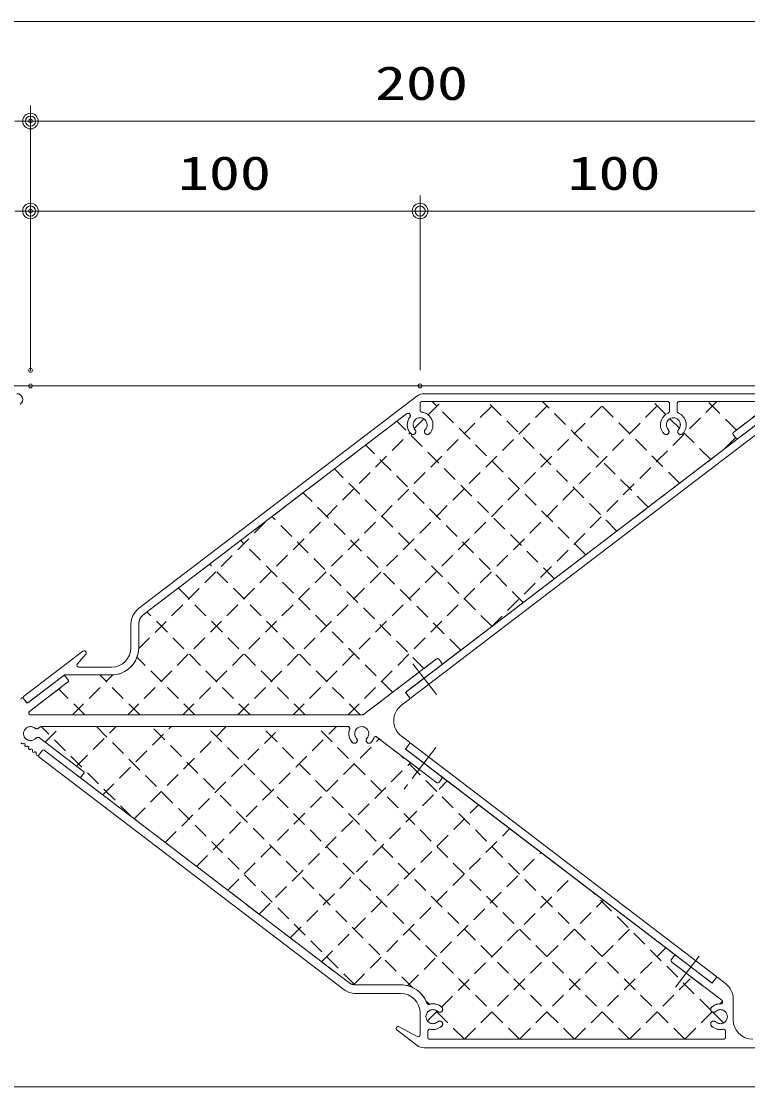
# Model space of a CAD drawing. Units: millimetres, scale not verified. Extents: x -791 to 791, y -562 to 562.
# Drawn here: x 435.7 to 622.1, y 286.2 to 562 of the extents above; entities that cross this region are included whole.
import ezdxf
from ezdxf.enums import TextEntityAlignment as Align

# ---------------------------------------------------------------- set-up
doc = ezdxf.new("R2010")
doc.units = ezdxf.units.MM
doc.header["$LTSCALE"] = 2
doc.header["$PDMODE"] = 32
doc.header["$PDSIZE"] = 1
doc.linetypes.add('CHAIN1', pattern=[8, 5, -1, 1, -1])
doc.linetypes.add('DASHED2', pattern=[3, 2, -1])
for name, color, linetype, lineweight in [('0-2_USERZ', 5, 'Continuous', 9), ('0-3_F-1', 7, 'Continuous', 9), ('0-7_0', 7, 'Continuous', 9), ('0-8_DEFPOINTS', 1, 'Continuous', 9), ('0-F__0-A_', 2, 'CHAIN1', 9), ('1-0_SHAPE', 7, 'Continuous', 9)]:
    doc.layers.add(name, color=color, linetype=linetype, lineweight=lineweight)
doc.styles.add('ＭＳ ゴシック', font='')
doc.styles.get('ＭＳ ゴシック').set_extended_font_data('MS Gothic')

# ---------------------------------------------------------------- blocks, each defined once
blk = doc.blocks.new('図枠')
at = {"layer": '0-3_F-1'}
blk.add_lwpolyline([(1581.2, 0), (0, 0), (0, 1124), (1581.2, 1124)], close=True, dxfattribs=at)
blk = doc.blocks.new('DOT1')
at = {"layer": '0-7_0'}
blk.add_line((0, 0), (-2, 0), dxfattribs=at)
for radius in [1, 0.65]:
    blk.add_circle((0, 0), radius, dxfattribs=at)
blk = doc.blocks.new('A$C50765BD5')
at = {"layer": '1-0_SHAPE'}
for p, q in [((217.084, 166.762), (74.165, 57.624)), ((412.782, 167.994), (220.725, 167.994)), ((218.696, 159.528), (218.696, 162.994)), ((219.696, 163.994), (345.696, 163.994)), ((346.696, 162.994), (346.696, 158.977)), ((350.696, 158.977), (350.696, 162.994)), ((351.696, 163.994), (394.362, 163.994)), ((395.576, 160.404), (379.666, 148.255)), ((76.592, 54.445), (211.75, 157.656)), ((382.094, 145.075), (399.896, 158.67)), ((379.478, 146.853), (380.692, 145.263)), ((70.234, 49.676), (70.234, 37.525)), ((74.234, 37.525), (74.234, 49.676)), ((45.512, 35.744), (15.077, 12.502)), ((42.757, 29.176), (47.022, 34.146)), ((189.613, 3.123), (227.071, 31.727)), ((229.498, 28.548), (211.695, 14.953)), ((228.472, 31.539), (229.686, 29.95)), ((17.505, 9.323), (35.307, 22.918)), ((17.822, 9.566), (35.941, 23.402)), ((36.305, 23.525), (60.234, 23.525)), ((36.709, 22.73), (37.923, 21.141)), ((60.234, 27.525), (43.516, 27.525)), ((37.735, 19.739), (18.165, 4.795)), ((14.964, 11.661), (16.421, 9.754)), ((14.964, 11.661), (16.664, 9.436)), ((213.169, 11.046), (209.112, 7.948)), ((211.583, 14.112), (213.282, 11.887)), ((18.772, 3), (189.249, 3)), ((23.68, -3.176), (22.72, -3.837)), ((181.563, -3), (24.247, -3)), ((23.371, -8.858), (45.958, -26.107)), ((227.071, -31.727), (196.47, -8.359)), ((209.112, -7.948), (213.169, -11.046)), ((14.987, -11.685), (14.82, -11.796)), ((15.826, -12.564), (15.889, -12.374)), ((16.894, -13.142), (16.728, -13.253)), ((17.733, -14.021), (17.796, -13.831)), ((18.802, -14.599), (18.635, -14.71)), ((19.64, -15.477), (19.704, -15.288)), ((20.709, -16.055), (20.543, -16.166)), ((22.912, -17.731), (24.854, -15.187)), ((24.854, -15.187), (22.912, -17.731)), ((25.695, -15.075), (182.128, -134.533)), ((43.816, -28.912), (25.695, -15.075)), ((213.282, -11.887), (211.583, -14.112)), ((211.695, -14.953), (229.498, -28.548)), ((21.548, -16.934), (21.611, -16.744)), ((22.071, -17.843), (21.753, -17.6)), ((179.458, -138.03), (23.025, -18.572)), ((46.071, -26.948), (44.657, -28.799)), ((229.686, -29.95), (228.472, -31.539)), ((347.696, -122.583), (348.91, -120.993)), ((350.311, -120.805), (368.114, -134.4)), ((373.58, -143.607), (347.884, -123.984)), ((368.955, -134.287), (370.654, -132.062)), ((371.495, -131.949), (375.488, -134.998)), ((185.527, -135.682), (208.705, -135.682)), ((208.705, -140.082), (185.527, -140.082)), ((379.419, -142.946), (379.419, -153.6)), ((218.705, -161.283), (218.705, -150.082)), ((217.092, -166.769), (206.844, -158.943)), ((208.013, -157.142), (217.226, -162.162)), ((222.705, -159.43), (222.705, -162.6)), ((375.419, -162.6), (375.419, -159.43)), ((223.705, -163.6), (374.419, -163.6)), ((412.79, -168), (220.734, -168))]:
    blk.add_line(p, q, dxfattribs=at)
for centre, radius, start, end in [((220.725, 161.994), 6, 90, 127.36667), ((219.696, 162.994), 1, 90, 180), ((345.696, 162.994), 1, 0, 90), ((351.696, 162.994), 1, 90, 180), ((212.478, 156.702), 1.2, 322.86756, 127.36667), ((218.696, 151.994), 6.6, 142.86756, 222.89536), ((218.696, 151.994), 3.6, 317.10464, 222.89536), ((219.696, 159.528), 1, 180, 262.43916), ((218.696, 151.994), 6.6, 317.10464, 82.43916), ((348.696, 151.994), 6.6, 113.24956, 222.89536), ((348.696, 151.994), 3.6, 317.10464, 222.89536), ((345.696, 158.977), 1, 293.24956, 0), ((351.696, 158.977), 1, 180, 246.75044), ((348.696, 151.994), 6.6, 317.10464, 66.75044), ((214.96, 148.522), 1.5, 222.89536, 42.89536), ((222.433, 148.522), 1.5, 137.10464, 317.10464), ((344.96, 148.522), 1.5, 222.89536, 42.89536), ((352.433, 148.522), 1.5, 137.10464, 317.10464), ((380.273, 147.46), 1, 127.36667, 217.36667), ((381.487, 145.87), 1, 217.36667, 307.36667), ((80.234, 49.676), 10, 127.36667, 180), ((80.234, 49.676), 6, 127.36667, 180), ((46.183, 34.866), 1.105, 319.36665, 127.36667), ((60.234, 37.525), 10, 270, 0), ((60.234, 37.525), 14, 270, 0), ((43.516, 28.525), 1, 139.36665, 270), ((227.678, 30.932), 1, 37.36667, 127.36667), ((228.891, 29.343), 1, 307.36667, 37.36667), ((35.914, 22.123), 1, 37.36667, 127.36667), ((36.305, 22.925), 0.6, 90, 127.36667), ((37.128, 20.534), 1, 307.36667, 37.36667), ((14.487, 11.297), 0.6, 37.36667, 198.44202), ((15.441, 12.026), 0.6, 127.36667, 217.36667), ((212.06, 14.476), 0.6, 127.36667, 217.36667), ((212.805, 11.523), 0.6, 307.36667, 37.36667), ((17.216, 10.361), 1, 217.36667, 307.36667), ((17.14, 9.8), 0.6, 217.36667, 307.36667), ((215.181, 0), 10, 127.36667, 232.63333), ((18.772, 4), 1, 127.36667, 270), ((189.249, 3.6), 0.6, 270, 307.36667), ((18.705, -6.6), 3.6, 51.63808, 317.42881), ((21.87, -2.601), 1.5, 231.63808, 304.53345), ((24.247, -4), 1, 90, 124.53345), ((181.563, -4), 1, 339.99481, 90), ((188.705, -6.6), 6.6, 159.99481, 222.89536), ((188.705, -6.6), 3.6, 317.10464, 222.89536), ((22.46, -10.05), 1.5, 52.63333, 137.42881), ((184.968, -10.071), 1.5, 222.89536, 42.89536), ((192.441, -10.071), 1.5, 137.10464, 317.10464), ((188.705, -6.6), 6.6, 317.10464, 340.36461), ((195.863, -9.154), 1, 52.63333, 160.36461), ((14.487, -11.297), 0.6, 161.55798, 303.70869), ((15.32, -12.185), 0.6, 341.55798, 123.70869), ((16.395, -12.754), 0.6, 161.55798, 303.70869), ((17.227, -13.641), 0.6, 341.55798, 123.70869), ((18.302, -14.21), 0.6, 161.55798, 303.70869), ((19.135, -15.098), 0.6, 341.55798, 123.70869), ((20.21, -15.667), 0.6, 161.55798, 303.70869), ((21.042, -16.554), 0.6, 341.55798, 123.70869), ((25.331, -15.551), 0.6, 52.63333, 142.63333), ((25.331, -15.551), 0.6, 52.63333, 142.63333), ((212.06, -14.476), 0.6, 142.63333, 232.63333), ((212.805, -11.523), 0.6, 322.63333, 52.63333), ((22.117, -17.124), 0.6, 161.55798, 232.63333), ((22.435, -17.366), 0.6, 232.63333, 322.63333), ((23.389, -18.095), 0.6, 142.63333, 232.63333), ((45.594, -26.583), 0.6, 322.63333, 52.63333), ((44.18, -28.435), 0.6, 232.63333, 322.63333), ((227.678, -30.932), 1, 232.63333, 322.63333), ((228.891, -29.343), 1, 322.63333, 52.63333), ((349.704, -121.6), 1, 52.63333, 142.63333), ((348.491, -123.19), 1, 142.63333, 232.63333), ((371.131, -132.426), 0.6, 52.63333, 142.63333), ((185.527, -130.082), 5.6, 232.63333, 270), ((208.705, -150.082), 14.4, 20.39577, 90), ((368.478, -133.923), 0.6, 232.63333, 322.63333), ((369.419, -142.946), 10, 0, 52.63333), ((185.527, -130.082), 10, 232.63333, 270), ((208.705, -150.082), 10, 0, 90), ((225.305, -152), 3.6, 47.10464, 312.89536), ((223.139, -144.715), 1, 200.39577, 286.55461), ((225.305, -152), 6.6, 47.10464, 106.55461), ((228.776, -148.264), 1.5, 227.10464, 47.10464), ((369.348, -148.264), 1.5, 132.89536, 312.89536), ((372.819, -152), 6.6, 88.83996, 132.89536), ((372.819, -152), 3.6, 227.10464, 132.89536), ((372.973, -144.402), 1, 268.83996, 52.63333), ((228.776, -155.736), 1.5, 312.89536, 132.89536), ((369.348, -155.736), 1.5, 47.10464, 227.10464), ((389.419, -153.6), 10, 180, 270), ((207.498, -158.087), 1.077, 61.41577, 232.63333), ((223.705, -159.43), 1, 77.8468, 180), ((225.305, -152), 6.6, 257.8468, 312.89536), ((372.819, -152), 6.6, 227.10464, 282.1532), ((374.419, -159.43), 1, 0, 102.1532), ((217.705, -161.283), 1, 241.41577, 0), ((223.705, -162.6), 1, 180, 270), ((374.419, -162.6), 1, 270, 0), ((220.734, -162), 6, 232.63333, 270)]:
    blk.add_arc(centre, radius, start, end, dxfattribs=at)

msp = doc.modelspace()

# ---------------------------------------------------------------- linework, layer by layer
at = {"layer": '0-2_USERZ', "color": 3}
for p, q in [((438.041, 476.407), (438.041, 540.421)), ((438.041, 476.407), (438.041, 540.421)), ((442.041, 536.421), (634.041, 536.421)), ((438.041, 472.407), (438.041, 517.321)), ((438.041, 472.407), (438.041, 517.321)), ((538.041, 472.407), (538.041, 517.321)), ((538.041, 472.407), (538.041, 517.321)), ((534.041, 513.321), (442.041, 513.321)), ((542.041, 513.321), (634.041, 513.321)), ((330.045, 468.407), (638.265, 468.407)), ((330.045, 288.407), (638.265, 288.407))]:
    msp.add_line(p, q, dxfattribs=at)
at = {"layer": '0-2_USERZ', "linetype": 'DASHED2'}
for p, q in [((477.145, 383.91), (557.641, 464.407)), ((491.287, 383.91), (571.784, 464.407)), ((505.429, 383.91), (585.926, 464.407)), ((519.571, 383.91), (600.068, 464.407)), ((538.061, 462.174), (538.061, 463.907)), ((538.561, 464.407), (601.561, 464.407)), ((540.094, 461.002), (543.499, 464.407)), ((580.565, 425.017), (541.175, 464.407)), ((588.583, 431.14), (555.317, 464.407)), ((556.26, 406.457), (614.21, 464.407)), ((596.602, 437.264), (569.459, 464.407)), ((604.621, 443.387), (583.601, 464.407)), ((601.101, 461.049), (597.743, 464.407)), ((602.061, 463.907), (602.061, 461.898)), ((604.061, 461.898), (604.061, 463.907)), ((604.561, 464.407), (625.894, 464.407)), ((619.232, 457.061), (611.885, 464.407)), ((467.009, 409.633), (534.588, 461.238)), ((626.501, 462.612), (618.546, 456.537)), ((572.546, 418.894), (532.101, 459.339)), ((536.54, 457.447), (539.02, 459.927)), ((604.624, 457.526), (602.182, 459.969)), ((463.002, 383.91), (535.473, 456.38)), ((612.64, 449.511), (605.7, 456.45)), ((618.452, 455.837), (619.059, 455.042)), ((564.527, 412.77), (524.082, 453.215)), ((619.817, 454.992), (543.462, 396.684)), ((616.092, 452.147), (619.028, 455.083)), ((556.508, 406.647), (516.063, 447.092)), ((548.49, 400.523), (508.045, 440.969)), ((465.798, 400.848), (499.051, 434.101)), ((539.044, 395.827), (500.026, 434.845)), ((531.025, 389.703), (492.007, 428.722)), ((522.677, 383.91), (483.988, 422.598)), ((508.534, 383.91), (475.97, 416.475)), ((494.392, 383.91), (467.951, 410.352)), ((465.83, 401.173), (465.83, 407.248)), ((480.25, 383.91), (465.383, 398.777)), ((542.248, 398.274), (523.52, 383.972)), ((543.556, 397.385), (542.949, 398.18)), ((437.796, 384.807), (447.581, 392.28)), ((446.367, 393.869), (446.683, 394.111)), ((446.866, 394.173), (458.83, 394.173)), ((447.674, 392.981), (447.068, 393.775)), ((448.86, 383.91), (459.155, 394.205)), ((466.108, 383.91), (455.846, 394.173)), ((451.966, 383.91), (445.321, 390.555)), ((523.337, 383.91), (438.099, 383.91)), ((440.553, 380.822), (440.073, 380.492)), ((463.986, 357.748), (440.825, 380.909)), ((519.495, 380.91), (440.837, 380.91)), ((441.835, 376.884), (445.86, 380.91)), ((449.853, 370.761), (460.002, 380.91)), ((521.292, 314.584), (454.966, 380.91)), ((456.613, 363.378), (474.145, 380.91)), ((464.632, 357.255), (488.287, 380.91)), ((536.193, 313.826), (469.108, 380.91)), ((472.65, 351.132), (502.429, 380.91)), ((480.669, 345.008), (516.571, 380.91)), ((563.55, 300.61), (483.25, 380.91)), ((577.692, 300.61), (497.392, 380.91)), ((591.834, 300.61), (511.534, 380.91)), ((440.398, 377.981), (451.692, 369.357)), ((542.248, 366.547), (526.948, 378.231)), ((488.688, 338.885), (527.563, 377.76)), ((605.977, 300.61), (532.906, 373.681)), ((496.706, 332.761), (535.582, 371.637)), ((451.748, 368.936), (450.859, 367.772)), ((450.859, 367.772), (519.777, 315.144)), ((504.725, 326.638), (545.028, 366.941)), ((543.556, 367.435), (542.949, 366.64)), ((603.869, 322.007), (543.462, 368.136)), ((512.744, 320.515), (553.047, 360.817)), ((520.987, 314.615), (561.065, 354.694)), ((534.835, 314.321), (569.084, 348.57)), ((543.54, 308.884), (577.103, 342.447)), ((612.671, 308.058), (582.092, 338.637)), ((549.408, 300.61), (585.121, 336.324)), ((563.55, 300.61), (593.14, 330.2)), ((577.692, 300.61), (601.159, 324.077)), ((602.561, 321.119), (603.168, 321.914)), ((615.503, 310.607), (602.655, 320.418)), ((521.476, 314.569), (533.065, 314.569)), ((591.834, 300.61), (607.751, 316.526)), ((540.441, 309.577), (539.52, 310.498)), ((615.067, 309.7), (615.685, 310.319)), ((539.958, 305.302), (542.474, 307.818)), ((549.408, 300.61), (541.896, 308.123)), ((605.977, 300.61), (613.002, 307.635)), ((615.923, 304.805), (613.164, 307.565)), ((540.065, 302.695), (540.065, 301.11)), ((616.423, 301.11), (616.423, 302.695)), ((540.565, 300.61), (615.923, 300.61))]:
    msp.add_line(p, q, dxfattribs=at)
msp.add_lwpolyline([(619.76, 454.948), (619.855, 455.021), (619.817, 454.992)], dxfattribs=at)
at = {"layer": '0-2_USERZ', "color": 7}
msp.add_lwpolyline([(614.197, 316.614), (612.983, 315.024), (612.983, 315.024), (534.297, 375.112), (534.297, 375.112), (535.511, 376.702)], close=True, dxfattribs=at)
at = {"layer": '0-2_USERZ', "linetype": 'DASHED2'}
for centre, radius, start, end in [((538.561, 463.907), 0.5, 90, 180), ((601.561, 463.907), 0.5, 0, 90), ((604.561, 463.907), 0.5, 90, 180), ((534.952, 460.761), 0.6, 322.86756, 127.36667), ((538.561, 462.174), 0.5, 180, 262.43916), ((538.061, 458.407), 3.3, 317.10464, 82.43916), ((603.061, 458.407), 3.3, 113.24956, 222.89536), ((601.561, 461.898), 0.5, 293.24956, 0), ((604.561, 461.898), 0.5, 180, 246.75044), ((603.061, 458.407), 3.3, 317.10464, 66.75044), ((538.061, 458.407), 3.3, 142.86756, 222.89536), ((538.061, 458.407), 1.8, 317.10464, 222.89536), ((603.061, 458.407), 1.8, 317.10464, 222.89536), ((536.193, 456.671), 0.75, 222.89536, 42.89536), ((539.929, 456.671), 0.75, 137.10464, 317.10464), ((601.193, 456.671), 0.75, 222.89536, 42.89536), ((604.929, 456.671), 0.75, 137.10464, 317.10464), ((618.85, 456.14), 0.5, 127.36667, 217.36667), ((619.456, 455.345), 0.5, 217.36667, 307.36667), ((468.83, 407.248), 3, 127.36667, 180), ((458.83, 401.173), 7, 270, 0), ((542.552, 397.876), 0.5, 37.36667, 127.36667), ((543.159, 397.082), 0.5, 307.36667, 37.36667), ((446.67, 393.472), 0.5, 37.36667, 127.36667), ((446.866, 393.873), 0.3, 90, 127.36667), ((447.277, 392.677), 0.5, 307.36667, 37.36667), ((438.099, 384.41), 0.5, 127.36667, 270), ((523.337, 384.21), 0.3, 270, 307.36667), ((438.065, 379.11), 1.8, 51.63808, 317.42881), ((440.837, 380.41), 0.5, 90, 124.53345), ((519.495, 380.41), 0.5, 339.99481, 90), ((523.065, 379.11), 1.8, 317.10464, 222.89536), ((439.648, 381.11), 0.75, 231.63808, 304.53345), ((439.943, 377.385), 0.75, 52.63333, 137.42881), ((523.065, 379.11), 3.3, 159.99481, 222.89536), ((523.065, 379.11), 3.3, 317.10464, 340.36461), ((526.644, 377.833), 0.5, 52.63333, 160.36461), ((521.197, 377.374), 0.75, 222.89536, 42.89536), ((524.933, 377.374), 0.75, 137.10464, 317.10464), ((451.51, 369.118), 0.3, 322.63333, 52.63333), ((543.159, 367.739), 0.5, 322.63333, 52.63333), ((542.552, 366.944), 0.5, 232.63333, 322.63333), ((602.958, 320.815), 0.5, 142.63333, 232.63333), ((603.565, 321.61), 0.5, 52.63333, 142.63333), ((521.476, 317.369), 2.8, 232.63333, 270), ((533.065, 307.369), 7.2, 20.39577, 90), ((540.283, 310.053), 0.5, 200.39577, 286.55461), ((541.365, 306.41), 3.3, 47.10464, 106.55461), ((615.123, 306.41), 3.3, 88.83996, 132.89536), ((615.199, 310.209), 0.5, 268.83996, 52.63333), ((541.365, 306.41), 1.8, 47.10464, 312.89536), ((543.101, 308.278), 0.75, 227.10464, 47.10464), ((613.387, 308.278), 0.75, 132.89536, 312.89536), ((615.123, 306.41), 1.8, 227.10464, 132.89536), ((541.365, 306.41), 3.3, 257.8468, 312.89536), ((543.101, 304.542), 0.75, 312.89536, 132.89536), ((613.387, 304.542), 0.75, 47.10464, 227.10464), ((615.123, 306.41), 3.3, 227.10464, 282.1532), ((540.565, 302.695), 0.5, 77.8468, 180), ((540.565, 301.11), 0.5, 180, 270), ((615.923, 302.695), 0.5, 360, 102.1532), ((615.923, 301.11), 0.5, 270, 0)]:
    msp.add_arc(centre, radius, start, end, dxfattribs=at)
at = {"layer": '0-7_0'}
msp.add_arc((434.541, 464.907), 1.5, 306.62, 90, dxfattribs=at)
at = {"layer": '0-8_DEFPOINTS'}
for p, q in [((538.061, 462.174), (538.061, 463.907)), ((538.561, 464.407), (601.561, 464.407)), ((602.061, 463.907), (602.061, 461.898)), ((604.061, 461.898), (604.061, 463.907)), ((604.561, 464.407), (625.894, 464.407)), ((467.009, 409.633), (534.588, 461.238)), ((626.501, 462.612), (618.546, 456.537)), ((618.452, 455.837), (619.059, 455.042)), ((619.817, 454.992), (543.462, 396.684)), ((465.83, 401.173), (465.83, 407.248)), ((542.248, 398.274), (523.52, 383.972)), ((543.556, 397.385), (542.949, 398.18)), ((437.796, 384.807), (447.581, 392.28)), ((446.367, 393.869), (446.683, 394.111)), ((446.866, 394.173), (458.83, 394.173)), ((447.674, 392.981), (447.068, 393.775)), ((523.337, 383.91), (438.099, 383.91)), ((440.553, 380.822), (440.073, 380.492)), ((519.495, 380.91), (440.837, 380.91)), ((440.398, 377.981), (451.692, 369.357)), ((542.248, 366.547), (526.948, 378.231)), ((451.748, 368.936), (450.859, 367.772)), ((450.859, 367.772), (519.777, 315.144)), ((543.556, 367.435), (542.949, 366.64)), ((603.869, 322.007), (543.462, 368.136)), ((602.561, 321.119), (603.168, 321.914)), ((615.503, 310.607), (602.655, 320.418)), ((521.476, 314.569), (533.065, 314.569)), ((540.065, 302.695), (540.065, 301.11)), ((616.423, 301.11), (616.423, 302.695)), ((540.565, 300.61), (615.923, 300.61))]:
    msp.add_line(p, q, dxfattribs=at)
msp.add_lwpolyline([(619.76, 454.948), (619.855, 455.021), (619.817, 454.992)], dxfattribs=at)
for centre, radius, start, end in [((538.561, 463.907), 0.5, 90, 180), ((601.561, 463.907), 0.5, 0, 90), ((604.561, 463.907), 0.5, 90, 180), ((534.952, 460.761), 0.6, 322.86756, 127.36667), ((538.561, 462.174), 0.5, 180, 262.43916), ((538.061, 458.407), 3.3, 317.10464, 82.43916), ((603.061, 458.407), 3.3, 113.24956, 222.89536), ((601.561, 461.898), 0.5, 293.24956, 0), ((604.561, 461.898), 0.5, 180, 246.75044), ((603.061, 458.407), 3.3, 317.10464, 66.75044), ((538.061, 458.407), 3.3, 142.86756, 222.89536), ((538.061, 458.407), 1.8, 317.10464, 222.89536), ((603.061, 458.407), 1.8, 317.10464, 222.89536), ((536.193, 456.671), 0.75, 222.89536, 42.89536), ((539.929, 456.671), 0.75, 137.10464, 317.10464), ((601.193, 456.671), 0.75, 222.89536, 42.89536), ((604.929, 456.671), 0.75, 137.10464, 317.10464), ((618.85, 456.14), 0.5, 127.36667, 217.36667), ((619.456, 455.345), 0.5, 217.36667, 307.36667), ((468.83, 407.248), 3, 127.36667, 180), ((458.83, 401.173), 7, 270, 0), ((542.552, 397.876), 0.5, 37.36667, 127.36667), ((543.159, 397.082), 0.5, 307.36667, 37.36667), ((446.67, 393.472), 0.5, 37.36667, 127.36667), ((446.866, 393.873), 0.3, 90, 127.36667), ((447.277, 392.677), 0.5, 307.36667, 37.36667), ((438.099, 384.41), 0.5, 127.36667, 270), ((523.337, 384.21), 0.3, 270, 307.36667), ((438.065, 379.11), 1.8, 51.63808, 317.42881), ((440.837, 380.41), 0.5, 90, 124.53345), ((519.495, 380.41), 0.5, 339.99481, 90), ((523.065, 379.11), 1.8, 317.10464, 222.89536), ((439.648, 381.11), 0.75, 231.63808, 304.53345), ((439.943, 377.385), 0.75, 52.63333, 137.42881), ((523.065, 379.11), 3.3, 159.99481, 222.89536), ((523.065, 379.11), 3.3, 317.10464, 340.36461), ((526.644, 377.833), 0.5, 52.63333, 160.36461), ((521.197, 377.374), 0.75, 222.89536, 42.89536), ((524.933, 377.374), 0.75, 137.10464, 317.10464), ((451.51, 369.118), 0.3, 322.63333, 52.63333), ((543.159, 367.739), 0.5, 322.63333, 52.63333), ((542.552, 366.944), 0.5, 232.63333, 322.63333), ((602.958, 320.815), 0.5, 142.63333, 232.63333), ((603.565, 321.61), 0.5, 52.63333, 142.63333), ((521.476, 317.369), 2.8, 232.63333, 270), ((533.065, 307.369), 7.2, 20.39577, 90), ((540.283, 310.053), 0.5, 200.39577, 286.55461), ((541.365, 306.41), 3.3, 47.10464, 106.55461), ((615.123, 306.41), 3.3, 88.83996, 132.89536), ((615.199, 310.209), 0.5, 268.83996, 52.63333), ((541.365, 306.41), 1.8, 47.10464, 312.89536), ((543.101, 308.278), 0.75, 227.10464, 47.10464), ((613.387, 308.278), 0.75, 132.89536, 312.89536), ((615.123, 306.41), 1.8, 227.10464, 132.89536), ((541.365, 306.41), 3.3, 257.8468, 312.89536), ((543.101, 304.542), 0.75, 312.89536, 132.89536), ((613.387, 304.542), 0.75, 47.10464, 227.10464), ((615.123, 306.41), 3.3, 227.10464, 282.1532), ((540.565, 302.695), 0.5, 77.8468, 180), ((540.565, 301.11), 0.5, 180, 270), ((615.923, 302.695), 0.5, 0, 102.1532), ((615.923, 301.11), 0.5, 270, 0)]:
    msp.add_arc(centre, radius, start, end, dxfattribs=at)
for p in [(438.041, 536.421), (438.041, 513.321), (438.041, 472.407), (438.041, 468.407), (538.041, 468.407)]:
    msp.add_point(p, dxfattribs=at)
at = {"layer": '0-F__0-A_'}
for p, q in [((536.219, 397.035), (542.264, 389.12)), ((542.083, 375.535), (533.931, 364.859)), ((609.692, 321.924), (603.643, 314.003))]:
    msp.add_line(p, q, dxfattribs=at)
at = {"layer": '0-F__0-A_', "color": 7, "linetype": 'Continuous'}
msp.add_lwpolyline([(630.09, 460.338), (628.877, 461.927), (628.877, 461.927), (534.297, 389.701), (535.511, 388.112), (535.511, 388.112), (630.091, 460.337)], dxfattribs=at)

# ---------------------------------------------------------------- block references
at = {"layer": '0-2_USERZ'}
msp.add_blockref('図枠', (-790.6, -562), dxfattribs=at)
for name, p, xscale, yscale in [('DOT1', (438.041, 536.421), 2, 2), ('DOT1', (438.041, 513.321), 2, 2), ('DOT1', (538.041, 513.321), 2, 2), ('A$C50765BD5', (428.713, 382.41), 0.5, 0.5)]:
    msp.add_blockref(name, p, dxfattribs=dict(at, xscale=xscale, yscale=yscale))
at = {"layer": '0-2_USERZ', "xscale": 2, "yscale": 2, "rotation": 180}
for p in [(438.041, 536.421), (438.041, 513.321), (538.041, 513.321)]:
    msp.add_blockref('DOT1', p, dxfattribs=at)

# ---------------------------------------------------------------- texts
at = {"layer": '0-2_USERZ', "color": 3, "style": 'ＭＳ ゴシック', "width": 1.35}
for s, p in [('200', (526.47, 539.256)), ('100', (475.891, 516.156)), ('100', (575.891, 516.156))]:
    msp.add_text(s, height=8.666, dxfattribs=at).set_placement(p, align=Align.BOTTOM_LEFT)

doc.saveas('drawing.dxf')
